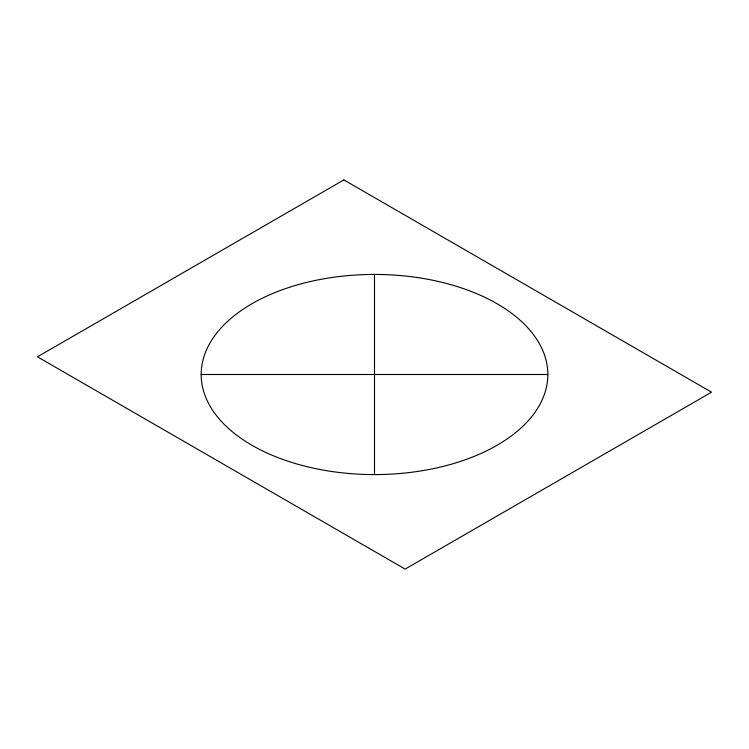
<?xml version="1.0" encoding="UTF-8"?>
<svg xmlns="http://www.w3.org/2000/svg" width="749" height="749" viewBox="0 0 749 749"><rect width="100%" height="100%" fill="white"/><g stroke="black" fill="none" stroke-linecap="round" stroke-linejoin="round"><path stroke-width="1.12" d="M201.172 374.5L547.828 374.5M374.5 274.424L374.5 474.576M343.857 179.91L37.45 356.814L405.143 569.09L711.55 392.186L343.857 179.91M277.345 457.377A173.328 100.076 0 0 0 547.388 381.644A173.328 100.076 0 0 0 298.767 284.489A173.328 100.076 0 0 0 277.345 457.377"/></g></svg>
